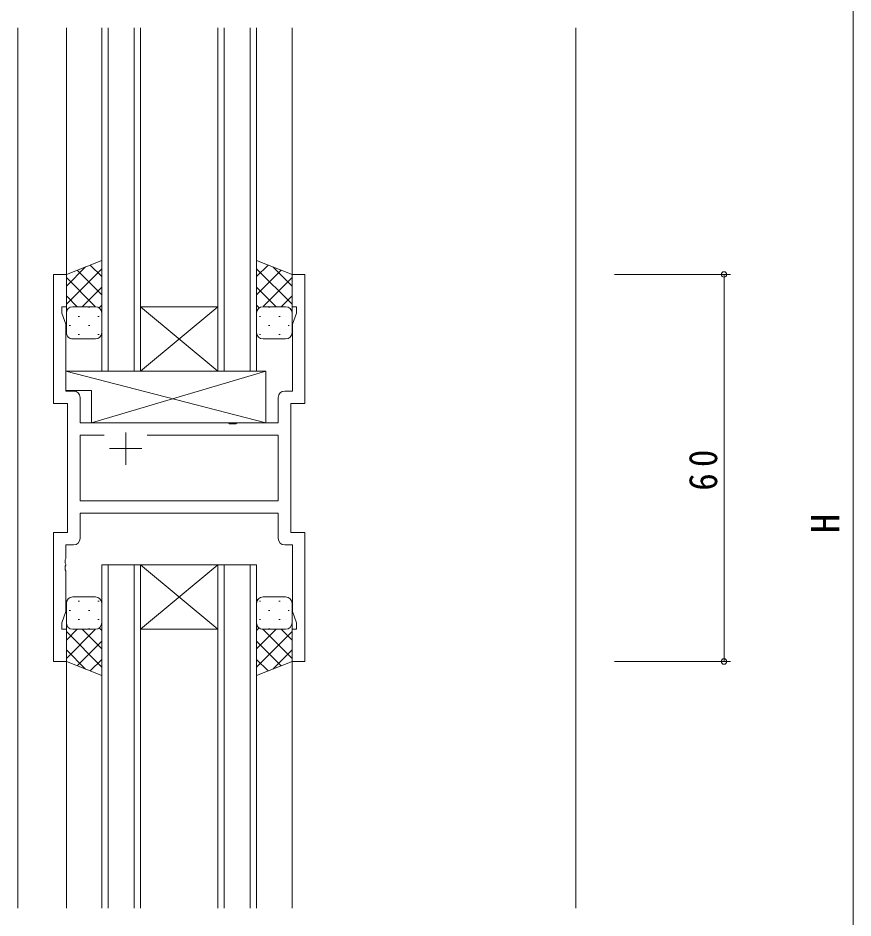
# Model space of a CAD drawing. Units: millimetres on the paper. Extents: x -420 to 373, y -297 to 267.
# Drawn here: x -275.1 to -145.6, y -49 to 90.5 of the extents above; entities that cross this region are included whole.
import ezdxf
from ezdxf.enums import TextEntityAlignment as Align

# ---------------------------------------------------------------- set-up
doc = ezdxf.new("R2010")
doc.units = ezdxf.units.MM
for name, color, linetype, lineweight in [('0-3_YKK_11', 7, 'Continuous', 9), ('0-4_YKK_12', 2, 'Continuous', 9), ('0-5_YKK_13', 4, 'Continuous', 9), ('0-7_YKK_D', 6, 'Continuous', 9)]:
    doc.layers.add(name, color=color, linetype=linetype, lineweight=lineweight)
doc.styles.add('ＭＳ ゴシック', font='')
doc.styles.get('ＭＳ ゴシック').set_extended_font_data('MS Gothic')

msp = doc.modelspace()

# ---------------------------------------------------------------- linework, layer by layer
at = {"layer": '0-3_YKK_11'}
for p, q in [((-269.561, 50.778), (-267.561, 50.778)), ((-269.561, 30.778), (-269.561, 50.778)), ((-267.561, 50.778), (-267.561, 45.778)), ((-232.561, 50.778), (-230.561, 50.778)), ((-232.561, 45.778), (-232.561, 50.778)), ((-230.561, 50.778), (-230.561, 30.778)), ((-268.261, 45.778), (-268.261, 44.778)), ((-267.561, 45.778), (-268.261, 45.778)), ((-268.261, 44.778), (-267.631, 43.048)), ((-231.861, 45.778), (-232.561, 45.778)), ((-232.491, 43.048), (-231.861, 44.778)), ((-231.861, 44.778), (-231.861, 45.778)), ((-267.631, 43.048), (-267.631, 32.708)), ((-232.491, 32.708), (-232.491, 43.048)), ((-267.631, 32.708), (-266.431, 32.708)), ((-233.691, 32.708), (-232.491, 32.708)), ((-267.361, 30.778), (-269.561, 30.778)), ((-267.361, 10.778), (-267.361, 30.778)), ((-265.431, 31.708), (-265.431, 27.778)), ((-234.691, 27.778), (-234.691, 31.708)), ((-232.761, 30.778), (-232.761, 10.778)), ((-230.561, 30.778), (-232.761, 30.778)), ((-265.431, 27.778), (-242.432, 27.778)), ((-242.432, 27.778), (-242.24, 27.636)), ((-242.24, 27.636), (-241.282, 27.636)), ((-241.282, 27.636), (-241.09, 27.778)), ((-241.09, 27.778), (-234.691, 27.778)), ((-265.431, 25.848), (-261.711, 25.848)), ((-265.431, 15.708), (-265.431, 25.848)), ((-258.361, 26.278), (-258.361, 21.278)), ((-255.011, 25.848), (-234.691, 25.848)), ((-255.011, 25.848), (-234.691, 25.848)), ((-234.691, 25.848), (-234.691, 15.708)), ((-255.861, 23.778), (-260.861, 23.778)), ((-234.691, 15.708), (-265.431, 15.708)), ((-265.431, 13.778), (-265.431, 9.848)), ((-234.691, 13.778), (-265.431, 13.778)), ((-234.691, 9.848), (-234.691, 13.778)), ((-269.561, 10.778), (-267.361, 10.778)), ((-269.561, -9.222), (-269.561, 10.778)), ((-232.761, 10.778), (-230.561, 10.778)), ((-230.561, 10.778), (-230.561, -9.222)), ((-267.631, 8.848), (-267.631, 6.737)), ((-266.431, 8.848), (-267.631, 8.848)), ((-232.491, 8.848), (-233.691, 8.848)), ((-232.491, -1.491), (-232.491, 8.848)), ((-267.631, 6.737), (-267.751, 6.553)), ((-267.751, 6.553), (-267.751, 6.003)), ((-267.751, 6.003), (-267.631, 5.82)), ((-267.631, 5.737), (-267.751, 5.553)), ((-267.631, 5.82), (-267.631, 5.737)), ((-267.751, 5.553), (-267.751, 5.003)), ((-267.751, 5.003), (-267.631, 4.82)), ((-267.631, 4.82), (-267.631, -1.491)), ((-267.631, -1.491), (-268.261, -3.222)), ((-231.861, -3.222), (-232.491, -1.491)), ((-268.261, -3.222), (-268.261, -4.222)), ((-231.861, -4.222), (-231.861, -3.222)), ((-268.261, -4.222), (-267.561, -4.222)), ((-267.561, -4.222), (-267.561, -9.222)), ((-232.561, -4.222), (-231.861, -4.222)), ((-232.561, -9.222), (-232.561, -4.222)), ((-267.561, -9.222), (-269.561, -9.222)), ((-230.561, -9.222), (-232.561, -9.222))]:
    msp.add_line(p, q, dxfattribs=at)
for centre, start, end in [((-266.431, 31.708), 0, 89.99998), ((-233.691, 31.708), 90, 179.99998), ((-266.431, 9.848), 270, 359.99998), ((-233.691, 9.848), 180, 269.99998)]:
    msp.add_arc(centre, 1, start, end, dxfattribs=at)
at = {"layer": '0-4_YKK_12'}
for p, q in [((-275.061, 89.028), (-275.061, -47.472)), ((-267.561, 89.028), (-267.561, 50.278)), ((-262.061, 89.028), (-262.061, 35.778)), ((-261.061, 35.778), (-261.061, 89.028)), ((-257.061, 89.028), (-257.061, 35.778)), ((-256.061, 35.778), (-256.061, 89.028)), ((-244.061, 89.028), (-244.061, 35.778)), ((-243.061, 35.778), (-243.061, 89.028)), ((-239.061, 89.028), (-239.061, 35.778)), ((-238.061, 35.778), (-238.061, 89.028)), ((-232.561, 89.028), (-232.561, 50.278)), ((-188.561, 89.028), (-188.561, -47.472)), ((-244.061, 35.778), (-256.061, 45.778)), ((-256.061, 35.778), (-244.061, 45.778)), ((-256.061, 45.778), (-244.061, 45.778)), ((-262.061, 35.778), (-256.061, 35.778)), ((-256.061, 35.778), (-244.061, 35.778)), ((-244.061, 35.778), (-238.061, 35.778)), ((-262.061, 5.778), (-262.061, -47.472)), ((-256.061, 5.778), (-262.061, 5.778)), ((-261.061, -47.472), (-261.061, 5.778)), ((-257.061, 5.778), (-257.061, -47.472)), ((-256.861, 5.778), (-244.061, 5.778)), ((-244.061, 5.778), (-256.061, -4.222)), ((-256.061, 5.778), (-244.061, -4.222)), ((-256.061, -47.472), (-256.061, 5.778)), ((-243.061, -47.472), (-243.061, 5.778)), ((-239.061, 5.778), (-239.061, -47.472)), ((-238.061, 5.778), (-238.061, -47.472)), ((-256.061, -4.222), (-244.061, -4.222)), ((-267.561, -8.722), (-267.561, -47.472)), ((-232.561, -8.722), (-232.561, -47.472))]:
    msp.add_line(p, q, dxfattribs=at)
msp.add_lwpolyline([(-238.061, 5.778), (-244.061, 5.778), (-244.061, -47.472)], dxfattribs=at)
at = {"layer": '0-5_YKK_13'}
for p, q in [((-262.061, 52.935), (-267.561, 50.778)), ((-267.561, 48.975), (-264.595, 51.941)), ((-267.561, 46.147), (-262.061, 51.647)), ((-262.061, 50.455), (-263.842, 52.236)), ((-262.061, 44.778), (-262.061, 52.778)), ((-238.061, 52.935), (-232.561, 50.778)), ((-238.061, 44.778), (-238.061, 52.778)), ((-238.061, 50.455), (-236.28, 52.236)), ((-232.561, 46.147), (-238.061, 51.647)), ((-232.561, 48.975), (-235.527, 51.941)), ((-267.561, 50.778), (-267.561, 44.778)), ((-263.084, 45.822), (-267.561, 50.299)), ((-262.061, 47.627), (-265.874, 51.44)), ((-238.061, 47.627), (-234.248, 51.44)), ((-237.038, 45.822), (-232.561, 50.299)), ((-232.561, 50.778), (-232.561, 44.778)), ((-265.869, 45.778), (-267.561, 47.47)), ((-265.101, 45.778), (-262.061, 48.818)), ((-235.021, 45.778), (-238.061, 48.818)), ((-234.253, 45.778), (-232.561, 47.47)), ((-267.561, 41.778), (-267.561, 44.778)), ((-266.976, 45.688), (-266.941, 45.688)), ((-266.561, 45.778), (-263.061, 45.778)), ((-266.561, 45.778), (-263.461, 45.778)), ((-264.111, 45.688), (-263.911, 45.688)), ((-262.467, 45.583), (-262.061, 45.99)), ((-262.061, 44.799), (-262.062, 44.8)), ((-262.061, 44.778), (-262.061, 41.778)), ((-237.655, 45.583), (-238.061, 45.99)), ((-238.061, 44.799), (-238.06, 44.8)), ((-238.061, 44.778), (-238.061, 41.778)), ((-233.561, 45.778), (-237.061, 45.778)), ((-233.561, 45.778), (-236.661, 45.778)), ((-236.011, 45.688), (-236.211, 45.688)), ((-233.146, 45.688), (-233.181, 45.688)), ((-232.561, 41.778), (-232.561, 44.778)), ((-265.726, 44.273), (-265.526, 44.273)), ((-262.696, 44.273), (-262.496, 44.273)), ((-237.426, 44.273), (-237.626, 44.273)), ((-234.396, 44.273), (-234.596, 44.273)), ((-267.141, 42.858), (-266.941, 42.858)), ((-264.111, 42.858), (-263.911, 42.858)), ((-236.011, 42.858), (-236.211, 42.858)), ((-232.981, 42.858), (-233.181, 42.858)), ((-263.061, 40.778), (-266.561, 40.778)), ((-265.726, 41.443), (-265.526, 41.443)), ((-262.696, 41.443), (-262.496, 41.443)), ((-237.426, 41.443), (-237.626, 41.443)), ((-237.061, 40.778), (-233.561, 40.778)), ((-234.396, 41.443), (-234.596, 41.443)), ((-236.636, 35.778), (-267.631, 35.778)), ((-263.636, 27.778), (-236.636, 35.778)), ((-236.636, 35.778), (-236.636, 27.778)), ((-263.636, 32.778), (-267.631, 32.778)), ((-263.636, 32.778), (-263.636, 27.778)), ((-236.636, 27.778), (-263.636, 27.778)), ((-263.061, 0.778), (-266.561, 0.778)), ((-265.726, 0.113), (-265.526, 0.113)), ((-262.696, 0.113), (-262.496, 0.113)), ((-237.426, 0.113), (-237.626, 0.113)), ((-237.061, 0.778), (-233.561, 0.778)), ((-237.061, 0.778), (-233.561, 0.778)), ((-234.396, 0.113), (-234.596, 0.113)), ((-267.561, -0.222), (-267.561, -3.222)), ((-267.141, -1.302), (-266.941, -1.302)), ((-264.111, -1.302), (-263.911, -1.302)), ((-262.061, -3.222), (-262.061, -0.222)), ((-238.061, -3.222), (-238.061, -0.222)), ((-238.061, -3.222), (-238.061, -0.222)), ((-236.011, -1.302), (-236.211, -1.302)), ((-232.981, -1.302), (-233.181, -1.302)), ((-232.561, -0.222), (-232.561, -3.222)), ((-232.561, -0.222), (-232.561, -3.222)), ((-265.726, -2.717), (-265.526, -2.717)), ((-262.696, -2.717), (-262.496, -2.717)), ((-237.426, -2.717), (-237.626, -2.717)), ((-234.396, -2.717), (-234.596, -2.717)), ((-267.561, -9.222), (-267.561, -3.222)), ((-266.976, -4.132), (-266.941, -4.132)), ((-264.111, -4.132), (-263.911, -4.132)), ((-262.467, -4.026), (-262.061, -4.433)), ((-262.061, -3.242), (-262.062, -3.243)), ((-262.061, -11.378), (-262.061, -3.222)), ((-238.061, -3.222), (-238.061, -11.222)), ((-238.061, -3.242), (-238.06, -3.243)), ((-237.655, -4.026), (-238.061, -4.433)), ((-236.011, -4.132), (-236.211, -4.132)), ((-233.146, -4.132), (-233.181, -4.132)), ((-232.561, -9.222), (-232.561, -3.222)), ((-265.869, -4.222), (-267.561, -5.913)), ((-263.084, -4.265), (-267.561, -8.742)), ((-267.561, -4.59), (-262.061, -10.09)), ((-266.561, -4.222), (-263.061, -4.222)), ((-265.101, -4.222), (-262.061, -7.261)), ((-235.021, -4.222), (-238.061, -7.261)), ((-232.561, -4.59), (-238.061, -10.09)), ((-233.561, -4.222), (-237.061, -4.222)), ((-237.038, -4.265), (-232.561, -8.742)), ((-233.561, -4.222), (-236.661, -4.222)), ((-233.561, -4.222), (-236.661, -4.222)), ((-234.253, -4.222), (-232.561, -5.913)), ((-262.061, -6.07), (-265.874, -9.883)), ((-238.061, -6.07), (-234.248, -9.883)), ((-267.561, -7.418), (-264.595, -10.384)), ((-232.561, -7.418), (-235.527, -10.384)), ((-262.061, -11.378), (-267.561, -9.222)), ((-262.061, -8.899), (-263.842, -10.679)), ((-238.061, -8.899), (-236.28, -10.679)), ((-238.061, -11.378), (-232.561, -9.222))]:
    msp.add_line(p, q, dxfattribs=at)
msp.add_lwpolyline([(-236.636, 27.778), (-267.631, 35.778), (-267.631, 32.778)], dxfattribs=at)
for centre, start, end in [((-266.561, 44.778), 89.99989, 179.99989), ((-266.561, 44.778), 89.99989, 179.99989), ((-263.061, 44.778), 359.99989, 89.99989), ((-237.061, 44.778), 90.00009, 180.00009), ((-233.561, 44.778), 0.00009, 90.00009), ((-233.561, 44.778), 0.00009, 90.00009), ((-266.561, 41.778), 179.99989, 269.99989), ((-263.061, 41.778), 269.99989, 359.99989), ((-237.061, 41.778), 180.00009, 270.00009), ((-233.561, 41.778), 270.00009, 0.00009), ((-266.561, -0.222), 90.00009, 180.00009), ((-263.061, -0.222), 0.00009, 90.00009), ((-237.061, -0.222), 89.99989, 179.99989), ((-237.061, -0.222), 89.99988, 179.99989), ((-233.561, -0.222), 359.99989, 89.99989), ((-233.561, -0.222), 359.99989, 89.99989), ((-266.561, -3.222), 180.00009, 270.00009), ((-263.061, -3.222), 270.00011, 0.00009), ((-237.061, -3.222), 179.99989, 269.99989), ((-233.561, -3.222), 269.99989, 359.99989), ((-233.561, -3.222), 269.99989, 359.99989), ((-233.561, -3.222), 269.99989, 359.99989)]:
    msp.add_arc(centre, 1, start, end, dxfattribs=at)
at = {"layer": '0-7_YKK_D'}
for p, q in [((-145.563, 181.278), (-145.563, -156.722)), ((-182.563, 50.778), (-164.563, 50.778)), ((-165.563, 50.778), (-165.563, -9.222)), ((-182.563, -9.222), (-164.563, -9.222))]:
    msp.add_line(p, q, dxfattribs=at)
for centre in [(-165.563, 50.778), (-165.563, -9.222)]:
    msp.add_circle(centre, 0.425, dxfattribs=at)

# ---------------------------------------------------------------- texts
at = {"layer": '0-7_YKK_D', "color": 3, "style": 'ＭＳ ゴシック'}
msp.add_text('H', height=4.399, rotation=90, dxfattribs=at).set_placement((-146.363, 10.678), align=Align.BOTTOM_LEFT)
at = {"layer": '0-7_YKK_D', "color": 3, "insert": (-166.563, 17.258), "char_height": 4.399, "attachment_point": 7, "rotation": 90, "style": 'ＭＳ ゴシック'}
msp.add_mtext('\\T1.36;\\W0.9;60', dxfattribs=at)

doc.saveas('drawing.dxf')
